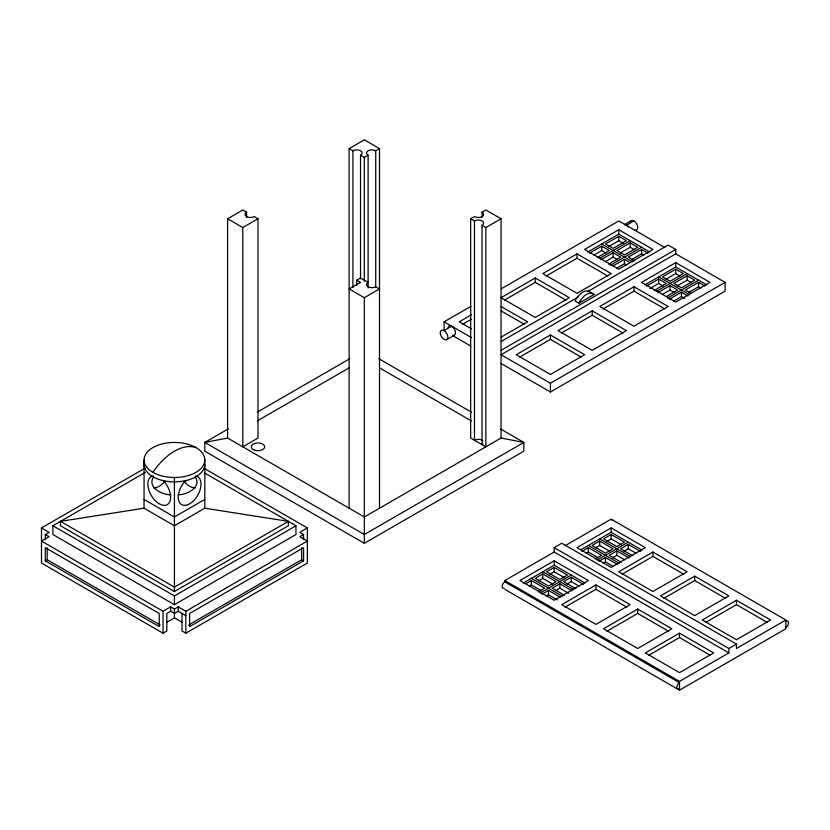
<?xml version="1.0" encoding="UTF-8"?>
<svg xmlns="http://www.w3.org/2000/svg" width="830" height="830" viewBox="0 0 830 830"><rect width="100%" height="100%" fill="white"/><g stroke="black" fill="none" stroke-linecap="round" stroke-linejoin="round"><path stroke-width="1.25" d="M153.55 476.908C146.806 487.21 162.109 495.022 170.887 494.784M228.24 428.903L204.813 442.432L204.813 451.198L364.329 543.287L523.834 451.198L523.834 442.432L501.05 438.043L364.329 516.976L227.596 438.043L227.596 218.767L242.796 209.99L246.593 212.19L246.593 217.346M349.129 508.209L349.129 148.601L364.329 139.824L379.518 148.601L379.518 508.209M242.796 227.534L257.985 218.767L257.985 438.043L242.796 446.81L242.796 227.534L227.596 218.767M349.129 148.601L352.926 150.79A5.374 3.102 0 0 1 360.531 150.79A5.374 3.102 0 0 1 360.531 155.179L364.329 157.368L368.126 155.179A5.374 3.102 0 0 1 368.126 150.79A5.374 3.102 0 0 1 375.72 150.79L379.518 148.601M356.734 280.167L360.531 277.967L368.126 282.356A5.374 3.102 0 0 0 368.126 286.744A5.374 3.102 0 0 0 375.72 286.744L379.518 288.933L364.329 297.7L349.129 288.933L360.531 282.356L356.734 280.167L356.734 285.323M501.05 218.767L485.861 227.534L485.861 446.81L470.672 438.043L470.672 218.767L474.47 216.578A5.374 3.102 0 0 0 482.064 216.578A5.374 3.102 0 0 0 482.064 212.19L485.861 209.99L501.05 218.767L501.05 438.043M185.827 615.653L178.222 611.264L174.425 613.463L170.627 611.264L166.83 613.463L166.83 630.997L163.033 633.197L41.5 563.03L41.5 527.942L145.198 468.079M204.533 472.965L295.957 525.753L295.957 534.52L174.425 604.686L52.892 534.52L52.892 525.753L145.385 472.353M45.297 539.531L45.297 534.52L49.095 532.331L41.5 527.942M257.238 412.157L349.824 358.705M257.341 420.872L349.129 367.877M444.081 329.344L444.081 321.822L470.963 306.312M501.196 288.85L618.786 220.956L664.861 247.558M624.783 224.453L631.298 220.697M45.297 560.831L159.236 626.619L159.236 613.463L45.297 547.676L45.297 560.831L47.196 559.742L160.19 624.969M444.081 330.599L451.676 326.211M471.399 314.819L459.27 321.822L471.399 328.825M535.236 277.977L501.05 297.711L535.236 317.444L569.411 297.711L535.236 277.977L535.236 282.356L504.36 300.18M577.006 253.856L542.83 273.589L577.006 293.322L611.191 273.589L577.006 253.856L577.006 258.234L546.14 276.058M618.786 229.734L584.611 249.467L618.786 269.2L652.971 249.467L618.786 229.734L618.786 234.122L649.859 252.061M626.38 225.345L633.975 220.956M462.58 324.302L471.399 319.208M587.806 251.998L618.786 234.122M589.508 253.212L601.698 246.178L609.293 250.567L597.112 257.601M618.786 236.311L605.495 243.989L613.09 248.367L626.38 240.7L618.786 236.311L618.786 240.7L608.815 246.448M446.768 339.636L454.363 335.247M593.938 255.038L601.698 250.567L606.035 253.067M599.208 258.576L630.178 240.7M600.91 259.79L613.09 252.756L620.684 257.144L608.504 264.179M630.178 242.889L616.887 250.567L624.482 254.945L637.772 247.278L630.178 242.889L630.178 247.278L620.207 253.026M605.34 261.616L613.09 257.144L617.427 259.645M204.813 499.432L174.425 516.976L144.047 499.432M610.6 265.154L641.58 247.278M613.412 265.725L624.482 259.334L629.908 262.467M648.085 253.223L641.58 249.467L628.279 257.144L634.794 260.9M616.732 268.194L624.482 263.722L626.65 264.978M631.609 259.603L641.58 253.856L643.748 255.101M204.813 508.209L174.425 525.753L144.047 508.209L60.486 521.365L60.486 525.753L174.425 591.531L288.363 525.753L288.363 521.365L204.813 508.209L204.813 459.965A30.388 17.544 0 0 0 159.236 444.776A30.388 17.544 0 0 0 159.236 475.154A30.388 17.544 0 0 0 204.813 459.965M501.175 337.105L527.641 321.822L501.175 306.55M501.299 341.421L578.572 296.808M587.526 291.631L668.16 245.078L675.755 249.467L675.755 253.856L501.05 354.721L550.425 383.221L725.13 282.356L725.13 291.133L550.425 391.999L501.05 363.488M578.904 303.189L594.104 294.422L590.306 292.222A13.425 7.75 -60 0 0 575.107 301L578.904 303.189A13.425 7.75 -60 0 1 594.104 294.422M501.05 350.333L675.755 249.467M550.425 334.988L516.239 354.721L550.425 374.455L584.611 354.721L550.425 334.988L550.425 339.366L519.549 357.19M592.205 310.866L558.019 330.599L592.205 350.333L626.38 330.599L592.205 310.866L592.205 315.244L561.329 333.069M633.975 286.744L599.8 306.478L633.975 326.211L668.16 306.478L633.975 286.744L633.975 291.133L603.109 308.957M675.755 262.622L641.58 282.356L675.755 302.089L709.941 282.356L675.755 262.622L675.755 267.011L706.828 284.949M644.775 284.898L675.755 267.011M646.477 286.101L658.667 279.067L666.262 283.455L654.082 290.49M675.755 269.2L662.465 276.878L670.059 281.266L683.349 273.589L675.755 269.2L675.755 273.589L665.785 279.347M649.807 288.57L658.667 283.455L663.004 285.956M656.177 291.475L687.147 273.589M657.879 292.679L670.059 285.644L677.654 290.033L666.573 296.424M687.147 275.778L673.856 283.455L681.451 287.844L694.741 280.167L687.147 275.778L687.147 280.167L677.176 285.925M662.309 294.505L670.059 290.033L674.396 292.534M667.569 298.053L698.549 280.167M669.271 299.257L681.451 292.222L687.966 295.988M705.054 286.122L698.549 282.356L685.248 290.033L690.674 293.166M288.363 521.365L174.425 587.142L60.486 521.365M673.701 301.083L681.451 296.611L684.709 298.489M688.578 292.502L698.549 286.744L700.717 288M52.892 525.753L174.425 595.919L295.957 525.753M45.297 534.52L49.095 536.709L41.5 541.098L163.033 611.264L170.627 606.886L174.425 609.075L178.222 606.886L185.827 611.264L307.359 541.098L299.765 536.709L303.562 534.52L303.562 539.531M182.019 613.463L182.019 630.997L185.827 633.197L307.359 563.03L307.359 527.942L299.765 532.331L303.562 534.52M166.83 622.23L174.425 617.842L182.019 622.23M188.669 624.969L301.663 559.742L303.562 560.831L303.562 547.676L189.624 613.463L189.624 626.619L303.562 560.831M554.17 547.644L728.875 648.51L728.875 652.899L554.17 552.033L554.17 547.644L561.765 543.256L736.469 644.122L736.469 648.51L785.844 620.01L785.844 628.777L679.5 690.176L504.796 589.31M504.101 588.283A3.756 2.168 -60 0 1 502.16 586.042A3.756 2.168 -60 0 1 504.796 581.851L504.796 580.533L554.17 552.033M565.126 545.704L611.139 519.144L785.844 620.01M554.17 560.8L519.985 580.533L554.17 600.266L588.346 580.533L554.17 560.8L554.17 565.189L523.097 583.127M611.139 527.911L576.954 547.644L611.139 567.378L645.315 547.644L611.139 527.911L611.139 532.3L642.109 550.176M581.093 549.636L611.139 532.3M525.95 583.666L531.376 580.533L544.677 588.211L538.162 591.966M542.768 573.955L535.174 578.344L548.474 586.022L556.069 581.633L542.768 573.955L542.768 578.344L552.739 584.102M554.17 567.378L546.576 571.766L559.866 579.444L567.461 575.055L554.17 567.378L554.17 571.766L564.141 577.524M581.84 551.4L588.346 547.644L601.646 555.322L595.131 559.078M599.737 541.067L592.143 545.455L605.443 553.122L613.038 548.744L599.737 541.067L599.737 545.455L609.708 551.213M611.139 534.489L603.545 538.878L616.835 546.545L624.43 542.166L611.139 534.489L611.139 538.878L621.11 544.625M529.208 586.177L531.376 584.922L541.347 590.68M538.431 580.844L542.768 578.344M549.823 574.267L554.17 571.766M586.177 553.288L588.346 552.033L598.316 557.791M595.401 547.956L599.737 545.455M606.792 541.378L611.139 538.878M540.185 592.994L571.258 575.055M597.154 560.105L628.227 542.166M541.959 594.166L548.474 590.4L560.655 597.434M572.046 590.856L559.866 583.822L552.272 588.211L564.452 595.245M583.438 584.279L571.258 577.244L563.663 581.633L575.844 588.667M598.928 561.267L605.443 557.511L617.624 564.545M629.015 557.967L616.835 550.933L609.241 555.322L621.421 562.356M640.407 551.39L628.227 544.356L620.633 548.744L632.813 555.778M546.296 596.044L548.474 594.788L557.335 599.903M555.519 590.721L559.866 588.211L568.726 593.326M566.921 584.144L571.258 581.633L579.008 586.105M603.265 563.155L605.443 561.9L613.194 566.371M612.488 557.822L616.835 555.322L624.585 559.793M623.89 551.245L628.227 548.744L635.977 553.216M595.94 584.922L561.765 604.655L595.94 624.388L630.126 604.655L595.94 584.922L595.94 589.31L626.816 607.135M652.909 552.033L618.734 571.766L652.909 591.5L687.095 571.766L652.909 552.033L652.909 556.411L622.043 574.246M565.074 607.135L595.94 589.31M637.72 609.044L603.545 628.777L637.72 648.51L671.906 628.777L637.72 609.044L637.72 613.422L606.844 631.257M694.689 576.155L660.514 595.888L694.689 615.621L728.875 595.888L694.689 576.155L694.689 580.533L663.813 598.357M679.5 633.166L645.315 652.899L679.5 672.632L713.676 652.899L679.5 633.166L679.5 637.544L710.376 655.368M736.469 600.266L702.284 620.01L736.469 639.743L770.645 620.01L736.469 600.266L736.469 604.655L705.593 622.479M648.624 655.368L679.5 637.544M728.875 648.51L736.469 644.122M504.796 580.533L679.5 681.399L728.875 652.899M227.596 438.043L204.813 442.432L364.329 534.52L523.834 442.432L500.417 428.903M177.962 494.784C186.75 495.022 202.043 487.21 195.299 476.908M675.755 253.856L725.13 282.356M618.786 240.7L623.133 243.2M630.178 247.278L634.525 249.778M675.755 273.589L680.102 276.089M687.147 280.167L691.494 282.667M601.698 243.989L632.771 261.927M658.667 276.878L689.74 294.816M577.006 258.234L607.882 276.058M633.975 291.133L664.851 308.957M470.672 218.767L474.47 220.956A5.374 3.102 0 0 1 482.064 220.956A5.374 3.102 0 0 1 482.064 225.345L482.064 444.621A5.374 3.102 0 0 0 482.915 443.977M482.064 225.345L485.861 227.534M535.236 282.356L566.101 300.18M592.205 315.244L623.071 333.069M501.175 310.939L524.332 324.302M550.425 339.366L581.301 357.19M444.081 321.822L471.471 337.634M257.985 218.767L254.188 216.578A5.374 3.102 0 0 1 246.593 216.578A5.374 3.102 0 0 1 246.593 212.19M452.796 335.631L470.755 345.996M378.822 358.705L471.409 412.157M379.518 367.877L471.305 420.872M652.909 556.411L683.785 574.246M694.689 580.533L725.565 598.357M736.469 604.655L767.345 622.479M599.737 538.878L630.717 556.754M588.346 545.455L619.325 563.342M554.17 565.189L585.14 583.075M637.72 613.422L668.596 631.257M542.768 571.766L573.748 589.653M531.376 578.344L562.356 596.231M504.796 581.851L679.5 682.716A3.756 2.168 -60 0 0 676.844 687.323A3.756 2.168 -60 0 0 679.5 688.859M204.782 468.722L307.359 527.942M698.549 282.356L698.549 286.744M681.451 292.222L681.451 296.611M679.5 681.399L679.5 690.176M670.059 285.644L670.059 290.033M658.667 279.067L658.667 283.455M641.58 249.467L641.58 253.856M628.227 544.356L628.227 548.744M624.482 259.334L624.482 263.722M616.835 550.933L616.835 555.322M613.09 252.756L613.09 257.144M605.443 557.511L605.443 561.9M601.698 246.178L601.698 250.567M588.346 547.644L588.346 552.033M571.258 577.244L571.258 581.633M559.866 583.822L559.866 588.211M550.425 383.221L550.425 391.999M548.474 590.4L548.474 594.788M531.376 580.533L531.376 584.922M482.064 212.19L482.064 217.346M474.47 220.956L474.47 440.232A5.374 3.102 0 0 1 482.915 440.875M375.72 150.79L375.72 287.512M368.126 155.179L368.126 288.031M364.329 157.368L364.329 281.194M364.329 297.7L364.329 543.287M360.531 155.179L360.531 279.005M352.926 150.79L352.926 287.512M301.663 547.779L301.663 559.742M185.827 611.264L185.827 633.197M178.222 606.886L178.222 611.264M174.425 477.509L174.425 591.531M174.425 595.919L174.425 604.686M174.425 609.075L174.425 617.842M170.627 606.886L170.627 611.264M163.033 611.264L163.033 633.197M144.047 459.965L144.047 508.209M47.196 547.779L47.196 559.742M204.813 464.354A30.388 17.544 0 0 1 171.447 481.805A30.388 17.544 0 0 1 144.628 460.93M164.931 481.224A16.112 9.306 -60 0 1 153.54 487.812M195.32 475.984A16.112 9.306 -60 0 1 197.851 495.012A16.112 9.306 -60 0 1 180.006 503.281A16.112 9.306 -60 0 1 185.962 480.321M162.898 480.321A16.112 9.306 60 0 1 168.843 503.281A16.112 9.306 60 0 1 151.008 495.012A16.112 9.306 60 0 1 153.54 475.984M195.32 487.812A16.112 9.306 60 0 1 183.928 481.224M152.948 472.374A48.337 27.909 -60 0 1 195.911 447.567M785.844 621.317A3.756 2.168 -60 0 1 788.5 622.853A3.756 2.168 -60 0 1 785.844 627.459M611.824 520.161A3.756 2.168 -60 0 1 613.443 520.659M448.013 327.342A5.374 3.102 60 0 1 454.363 329.043A5.374 3.102 60 0 1 452.661 335.403M624.482 224.837A5.374 3.102 60 0 1 628.279 227.026M630.312 222.098A5.374 3.102 60 0 1 636.662 223.799A5.374 3.102 60 0 1 634.96 230.149M440.284 332.788A5.374 3.102 60 0 0 445.98 339.875A5.374 3.102 60 0 0 445.98 332.28A5.374 3.102 60 0 0 440.284 332.788M254.623 450.171A6.713 3.88 0 0 0 264.697 446.81A6.713 3.88 0 0 0 254.623 443.459A6.713 3.88 0 0 0 254.623 450.171"/></g></svg>
